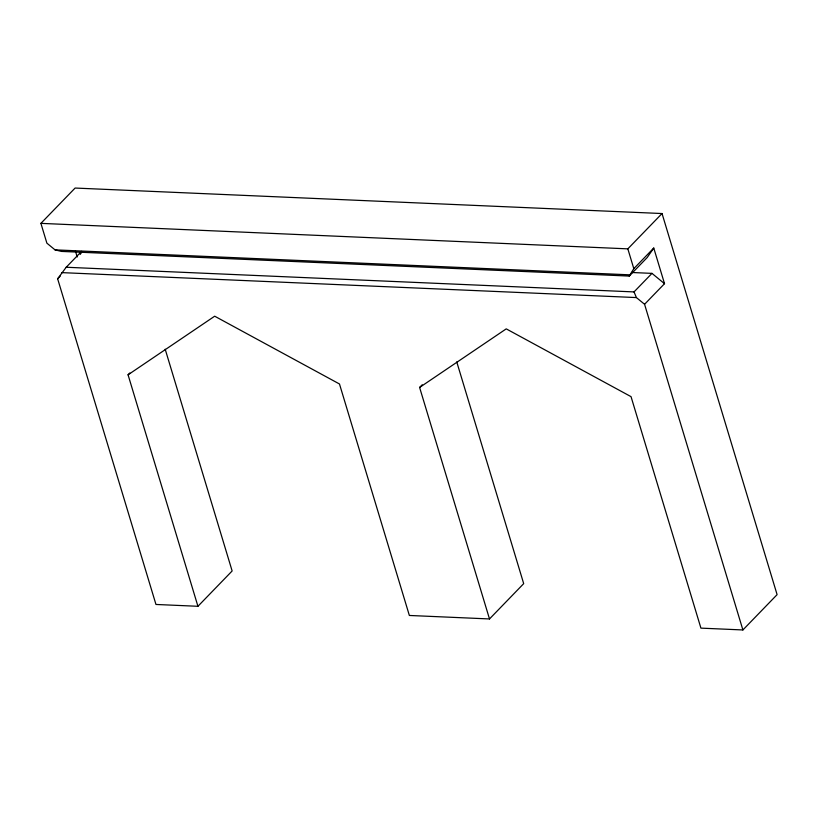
<?xml version="1.0" encoding="UTF-8"?>
<svg xmlns="http://www.w3.org/2000/svg" width="818" height="818" viewBox="0 0 818 818"><rect width="100%" height="100%" fill="white"/><g stroke="black" fill="none" stroke-linecap="round" stroke-linejoin="round"><path stroke-width="1.23" d="M742.897 629.952L777.1 594.635L662.038 213.539L75.103 188.048L40.9 223.365L46.882 243.161L55.031 249.868L61.422 251.412L629.236 276.075L633.817 268.652L653.766 248.048L664.523 283.682L644.574 304.286L742.897 629.952L700.924 628.132L631.036 396.648L506.24 328.867L419.614 387.466L489.501 618.95L409.358 615.463L339.48 383.99L214.684 316.198L128.058 374.808L197.936 606.291L155.962 604.461L57.638 278.795L66.207 267.251L81.596 251.361M80.215 254.398L81.524 252.506M653.766 248.048L647.191 257.537L629.236 276.075M57.638 278.795L60.235 276.106M128.058 374.808L129.806 372.998M197.936 606.291L232.138 570.974L165.195 349.235M419.614 387.466L422.241 384.757M40.9 223.365L627.835 248.856L662.038 213.539M66.207 267.251L634.022 291.914L651.977 273.376L664.523 283.682M489.501 618.95L523.694 583.633L456.751 361.904M631.557 272.486L651.977 273.376M55.031 249.868L629.543 274.817M61.902 272.629L636.414 297.578L644.574 304.286M634.022 291.914L636.414 297.578M627.835 248.856L633.817 268.652M75.43 251.065L77.229 257.005"/></g></svg>
